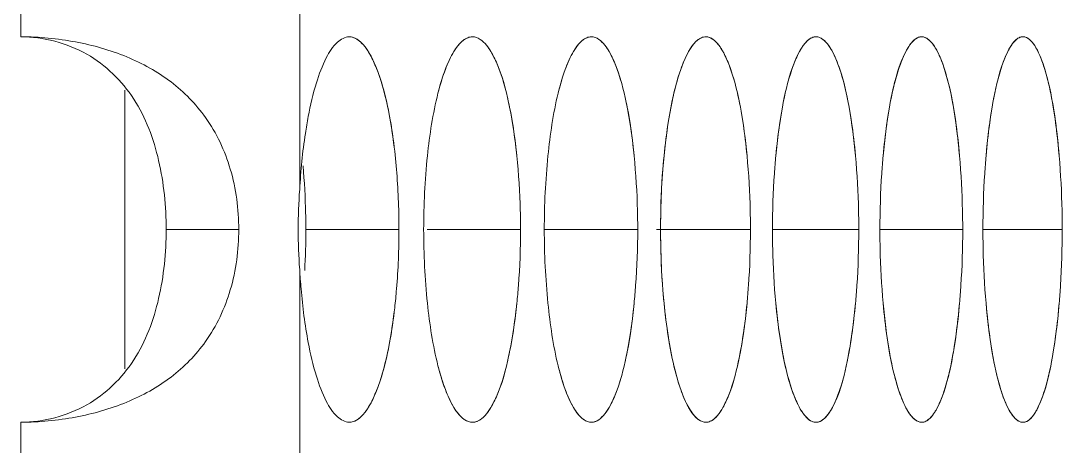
# Model space of a CAD drawing. Header units: millimetres. Extents: x 1177 to 4147, y 93 to 2194.
# Drawn here: x 2891.19 to 2907.4, y 1667.49 to 1674.11 of the extents above; entities that cross this region are included whole.
import ezdxf

# ---------------------------------------------------------------- set-up
doc = ezdxf.new("R2010")
doc.units = ezdxf.units.MM
doc.header["$LTSCALE"] = 0.1
doc.layers.get('0').update_dxf_attribs({"lineweight": 13})
doc.layers.add('标注', color=251, linetype='Continuous', lineweight=9)

msp = doc.modelspace()

# ---------------------------------------------------------------- linework, layer by layer
for p, q in [((2891.191, 1673.866), (2891.191, 1680.856)), ((2891.191, 1673.866), (2891.191, 1680.856)), ((2895.532, 1671.487), (2895.532, 1674.474)), ((2895.532, 1667.258), (2895.532, 1670.245)), ((2891.191, 1660.875), (2891.191, 1667.866)), ((2891.191, 1660.875), (2891.191, 1667.866))]:
    msp.add_line(p, q)
at = {"layer": '标注'}
for p, q in [((2892.81, 1673.033), (2892.81, 1668.699)), ((2892.81, 1673.033), (2892.81, 1668.699)), ((2893.453, 1670.866), (2894.584, 1670.866)), ((2893.453, 1670.866), (2894.584, 1670.866)), ((2895.628, 1670.866), (2897.078, 1670.866)), ((2895.628, 1670.866), (2897.078, 1670.866)), ((2897.516, 1670.866), (2898.97, 1670.866)), ((2897.516, 1670.866), (2898.97, 1670.866)), ((2899.337, 1670.866), (2900.794, 1670.866)), ((2899.337, 1670.866), (2900.794, 1670.866)), ((2901.089, 1670.866), (2902.549, 1670.866)), ((2901.089, 1670.866), (2902.549, 1670.866)), ((2902.892, 1670.866), (2904.235, 1670.866)), ((2902.892, 1670.866), (2904.235, 1670.866)), ((2904.564, 1670.866), (2905.853, 1670.866)), ((2904.564, 1670.866), (2905.853, 1670.866)), ((2906.168, 1670.866), (2907.402, 1670.866)), ((2906.168, 1670.866), (2907.402, 1670.866))]:
    msp.add_line(p, q, dxfattribs=at)
for centre, radius, start, end in [((2904.136, 1670.858), 8.627, 175.8208, 179.9495), ((2904.136, 1670.858), 8.627, 175.8208, 179.9495), ((2904.136, 1670.874), 8.627, 180.0505, 184.1792), ((2904.136, 1670.874), 8.627, 180.0505, 184.1792), ((2884.338, 1670.865), 11.29, 356.7614, 0.0035), ((2884.338, 1670.865), 11.29, 356.7614, 0.0035)]:
    msp.add_arc(centre, radius, start, end, dxfattribs=at)
for points, knots in [([(2894.067, 1672.609), (2893.918, 1672.819), (2893.546, 1673.197), (2892.84, 1673.586), (2892.04, 1673.812), (2891.477, 1673.864), (2891.191, 1673.866)], [0, 0, 0, 0, 0.237278, 0.48061, 0.736199, 1, 1, 1, 1]), ([(2893.453, 1670.866), (2893.453, 1671.226), (2893.385, 1671.932), (2893.02, 1672.929), (2892.252, 1673.685), (2891.545, 1673.862), (2891.191, 1673.866)], [0, 0, 0, 0, 0.257867, 0.504597, 0.746083, 1, 1, 1, 1]), ([(2894.067, 1672.609), (2893.918, 1672.819), (2893.546, 1673.197), (2892.84, 1673.586), (2892.04, 1673.812), (2891.477, 1673.864), (2891.191, 1673.866)], [0, 0, 0, 0, 0.237278, 0.48061, 0.736199, 1, 1, 1, 1]), ([(2893.453, 1670.866), (2893.453, 1671.226), (2893.385, 1671.932), (2893.02, 1672.929), (2892.252, 1673.685), (2891.545, 1673.862), (2891.191, 1673.866)], [0, 0, 0, 0, 0.257867, 0.504597, 0.746083, 1, 1, 1, 1]), ([(2896.304, 1673.865), (2896.237, 1673.865), (2896.078, 1673.772), (2895.918, 1673.507), (2895.77, 1673.113), (2895.699, 1672.801), (2895.666, 1672.625)], [0, 0, 0, 0, 0.138263, 0.343336, 0.632179, 1, 1, 1, 1]), ([(2896.304, 1673.865), (2896.237, 1673.865), (2896.078, 1673.772), (2895.918, 1673.507), (2895.77, 1673.113), (2895.699, 1672.801), (2895.666, 1672.625)], [0, 0, 0, 0, 0.138263, 0.343336, 0.632179, 1, 1, 1, 1]), ([(2897.011, 1672.085), (2896.983, 1672.329), (2896.916, 1672.766), (2896.78, 1673.268), (2896.64, 1673.575), (2896.523, 1673.761), (2896.389, 1673.865), (2896.304, 1673.865)], [0, 0, 0, 0, 0.369087, 0.664261, 0.77961, 0.872651, 1, 1, 1, 1]), ([(2896.542, 1673.718), (2896.525, 1673.74), (2896.463, 1673.811), (2896.37, 1673.865), (2896.304, 1673.865)], [0, 0, 0, 0, 0.303752, 1, 1, 1, 1]), ([(2897.011, 1672.085), (2896.972, 1672.425), (2896.897, 1672.895), (2896.712, 1673.436), (2896.604, 1673.64), (2896.542, 1673.718)], [0, 0, 0, 0, 0.599408, 0.827175, 1, 1, 1, 1]), ([(2898.221, 1673.866), (2898.098, 1673.866), (2897.922, 1673.649), (2897.786, 1673.338), (2897.717, 1673.112), (2897.685, 1672.987)], [0, 0, 0, 0, 0.347958, 0.635186, 1, 1, 1, 1]), ([(2898.221, 1673.866), (2898.196, 1673.866), (2898.069, 1673.836), (2897.985, 1673.721), (2897.932, 1673.634)], [0, 0, 0, 0, 0.197833, 1, 1, 1, 1]), ([(2898.912, 1672.013), (2898.886, 1672.267), (2898.822, 1672.721), (2898.692, 1673.244), (2898.553, 1673.564), (2898.439, 1673.754), (2898.306, 1673.866), (2898.221, 1673.866)], [0, 0, 0, 0, 0.371587, 0.6686, 0.783763, 0.876035, 1, 1, 1, 1]), ([(2898.509, 1673.634), (2898.488, 1673.669), (2898.42, 1673.771), (2898.306, 1673.866), (2898.221, 1673.866)], [0, 0, 0, 0, 0.322669, 1, 1, 1, 1]), ([(2900.072, 1673.866), (2899.951, 1673.866), (2899.783, 1673.646), (2899.653, 1673.338), (2899.586, 1673.112), (2899.555, 1672.987)], [0, 0, 0, 0, 0.344008, 0.632418, 1, 1, 1, 1]), ([(2900.072, 1673.866), (2900.048, 1673.866), (2899.923, 1673.836), (2899.844, 1673.72), (2899.794, 1673.634)], [0, 0, 0, 0, 0.195078, 1, 1, 1, 1]), ([(2900.738, 1672.013), (2900.713, 1672.267), (2900.652, 1672.721), (2900.526, 1673.243), (2900.392, 1673.563), (2900.283, 1673.753), (2900.155, 1673.866), (2900.072, 1673.866)], [0, 0, 0, 0, 0.373536, 0.671578, 0.786749, 0.87859, 1, 1, 1, 1]), ([(2900.349, 1673.634), (2900.329, 1673.669), (2900.265, 1673.769), (2900.155, 1673.866), (2900.072, 1673.866)], [0, 0, 0, 0, 0.32596, 1, 1, 1, 1]), ([(2901.855, 1673.866), (2901.737, 1673.866), (2901.575, 1673.643), (2901.451, 1673.338), (2901.345, 1672.962), (2901.262, 1672.514), (2901.175, 1671.807), (2901.15, 1671.249), (2901.15, 1670.866)], [0, 0, 0, 0, 0.111545, 0.206545, 0.328035, 0.473731, 0.638415, 1, 1, 1, 1]), ([(2901.855, 1673.866), (2901.832, 1673.866), (2901.71, 1673.835), (2901.635, 1673.72), (2901.587, 1673.634)], [0, 0, 0, 0, 0.192149, 1, 1, 1, 1]), ([(2902.496, 1672.013), (2902.472, 1672.266), (2902.412, 1672.72), (2902.292, 1673.242), (2902.163, 1673.563), (2902.059, 1673.751), (2901.935, 1673.866), (2901.855, 1673.866)], [0, 0, 0, 0, 0.375478, 0.674554, 0.789741, 0.881162, 1, 1, 1, 1]), ([(2902.104, 1673.664), (2902.086, 1673.695), (2902.027, 1673.783), (2901.928, 1673.866), (2901.855, 1673.866)], [0, 0, 0, 0, 0.323826, 1, 1, 1, 1]), ([(2903.569, 1673.866), (2903.49, 1673.866), (2903.371, 1673.749), (2903.271, 1673.563), (2903.145, 1673.242), (2903.027, 1672.72), (2902.968, 1672.266), (2902.944, 1672.013)], [0, 0, 0, 0, 0.116497, 0.207648, 0.322936, 0.622968, 1, 1, 1, 1]), ([(2903.569, 1673.866), (2903.546, 1673.866), (2903.482, 1673.849), (2903.39, 1673.766), (2903.338, 1673.683), (2903.311, 1673.634)], [0, 0, 0, 0, 0.187277, 0.53264, 1, 1, 1, 1]), ([(2904.184, 1672.013), (2904.161, 1672.266), (2904.104, 1672.72), (2903.989, 1673.241), (2903.865, 1673.563), (2903.766, 1673.749), (2903.647, 1673.866), (2903.569, 1673.866)], [0, 0, 0, 0, 0.377411, 0.677525, 0.792735, 0.883746, 1, 1, 1, 1]), ([(2903.782, 1673.707), (2903.766, 1673.731), (2903.714, 1673.802), (2903.63, 1673.866), (2903.569, 1673.866)], [0, 0, 0, 0, 0.31799, 1, 1, 1, 1]), ([(2904.184, 1672.013), (2904.152, 1672.364), (2904.09, 1672.848), (2903.931, 1673.411), (2903.836, 1673.624), (2903.782, 1673.707)], [0, 0, 0, 0, 0.603559, 0.830818, 1, 1, 1, 1]), ([(2905.214, 1673.866), (2905.138, 1673.866), (2905.023, 1673.747), (2904.928, 1673.563), (2904.807, 1673.241), (2904.694, 1672.72), (2904.638, 1672.266), (2904.615, 1672.013)], [0, 0, 0, 0, 0.113909, 0.204659, 0.319975, 0.621044, 1, 1, 1, 1]), ([(2905.214, 1673.866), (2905.192, 1673.866), (2905.13, 1673.849), (2905.042, 1673.765), (2904.993, 1673.683), (2904.967, 1673.634)], [0, 0, 0, 0, 0.184004, 0.528262, 1, 1, 1, 1]), ([(2905.804, 1672.013), (2905.782, 1672.266), (2905.727, 1672.719), (2905.617, 1673.241), (2905.498, 1673.563), (2905.404, 1673.747), (2905.29, 1673.866), (2905.214, 1673.866)], [0, 0, 0, 0, 0.379331, 0.680485, 0.795727, 0.886339, 1, 1, 1, 1]), ([(2905.391, 1673.747), (2905.378, 1673.765), (2905.333, 1673.82), (2905.264, 1673.866), (2905.214, 1673.866)], [0, 0, 0, 0, 0.310426, 1, 1, 1, 1]), ([(2905.804, 1672.013), (2905.772, 1672.379), (2905.71, 1672.881), (2905.546, 1673.456), (2905.448, 1673.669), (2905.391, 1673.747)], [0, 0, 0, 0, 0.613931, 0.838792, 1, 1, 1, 1]), ([(2906.79, 1673.866), (2906.716, 1673.866), (2906.607, 1673.745), (2906.517, 1673.563), (2906.4, 1673.24), (2906.292, 1672.719), (2906.238, 1672.266), (2906.217, 1672.013)], [0, 0, 0, 0, 0.111317, 0.201676, 0.317029, 0.619135, 1, 1, 1, 1]), ([(2906.79, 1673.866), (2906.77, 1673.866), (2906.709, 1673.849), (2906.625, 1673.765), (2906.578, 1673.683), (2906.554, 1673.634)], [0, 0, 0, 0, 0.180528, 0.523661, 1, 1, 1, 1]), ([(2907.355, 1672.013), (2907.334, 1672.266), (2907.281, 1672.719), (2907.176, 1673.24), (2907.062, 1673.562), (2906.973, 1673.745), (2906.864, 1673.866), (2906.79, 1673.866)], [0, 0, 0, 0, 0.381235, 0.683429, 0.79871, 0.888936, 1, 1, 1, 1]), ([(2906.932, 1673.783), (2906.921, 1673.796), (2906.883, 1673.836), (2906.829, 1673.866), (2906.79, 1673.866)], [0, 0, 0, 0, 0.300787, 1, 1, 1, 1]), ([(2907.355, 1672.013), (2907.337, 1672.22), (2907.296, 1672.601), (2907.205, 1673.113), (2907.092, 1673.501), (2906.992, 1673.712), (2906.932, 1673.783)], [0, 0, 0, 0, 0.338668, 0.625811, 0.847843, 1, 1, 1, 1]), ([(2897.932, 1673.634), (2897.907, 1673.594), (2897.799, 1673.388), (2897.73, 1673.165), (2897.685, 1672.987)], [0, 0, 0, 0, 0.205443, 1, 1, 1, 1]), ([(2898.912, 1672.013), (2898.879, 1672.341), (2898.796, 1672.892), (2898.628, 1673.437), (2898.509, 1673.634)], [0, 0, 0, 0, 0.588138, 1, 1, 1, 1]), ([(2899.794, 1673.634), (2899.77, 1673.594), (2899.665, 1673.387), (2899.599, 1673.165), (2899.555, 1672.987)], [0, 0, 0, 0, 0.204755, 1, 1, 1, 1]), ([(2900.738, 1672.013), (2900.706, 1672.34), (2900.626, 1672.891), (2900.464, 1673.436), (2900.349, 1673.634)], [0, 0, 0, 0, 0.588987, 1, 1, 1, 1]), ([(2901.587, 1673.634), (2901.507, 1673.494), (2901.379, 1673.128), (2901.196, 1672.206), (2901.15, 1671.423), (2901.15, 1670.866)], [0, 0, 0, 0, 0.171591, 0.407652, 1, 1, 1, 1]), ([(2902.496, 1672.013), (2902.464, 1672.35), (2902.401, 1672.817), (2902.247, 1673.365), (2902.156, 1673.579), (2902.104, 1673.664)], [0, 0, 0, 0, 0.594383, 0.823753, 1, 1, 1, 1]), ([(2903.311, 1673.634), (2903.202, 1673.434), (2903.051, 1672.89), (2902.975, 1672.34), (2902.944, 1672.013)], [0, 0, 0, 0, 0.409673, 1, 1, 1, 1]), ([(2904.967, 1673.634), (2904.862, 1673.433), (2904.717, 1672.889), (2904.644, 1672.34), (2904.615, 1672.013)], [0, 0, 0, 0, 0.408883, 1, 1, 1, 1]), ([(2906.554, 1673.634), (2906.453, 1673.432), (2906.315, 1672.888), (2906.245, 1672.34), (2906.217, 1672.013)], [0, 0, 0, 0, 0.408118, 1, 1, 1, 1]), ([(2897.685, 1672.987), (2897.604, 1672.668), (2897.497, 1671.961), (2897.462, 1671.249), (2897.462, 1670.866)], [0, 0, 0, 0, 0.462235, 1, 1, 1, 1]), ([(2897.685, 1672.987), (2897.604, 1672.668), (2897.497, 1671.961), (2897.462, 1671.249), (2897.462, 1670.866)], [0, 0, 0, 0, 0.462235, 1, 1, 1, 1]), ([(2899.555, 1672.987), (2899.477, 1672.667), (2899.375, 1671.96), (2899.34, 1671.249), (2899.34, 1670.866)], [0, 0, 0, 0, 0.462016, 1, 1, 1, 1]), ([(2899.555, 1672.987), (2899.477, 1672.667), (2899.375, 1671.96), (2899.34, 1671.249), (2899.34, 1670.866)], [0, 0, 0, 0, 0.462016, 1, 1, 1, 1]), ([(2894.584, 1670.866), (2894.584, 1671.182), (2894.504, 1671.8), (2894.239, 1672.367), (2894.067, 1672.609)], [0, 0, 0, 0, 0.515812, 1, 1, 1, 1]), ([(2894.584, 1670.866), (2894.584, 1671.182), (2894.504, 1671.8), (2894.239, 1672.367), (2894.067, 1672.609)], [0, 0, 0, 0, 0.515812, 1, 1, 1, 1]), ([(2895.666, 1672.625), (2895.649, 1672.538), (2895.585, 1672.161), (2895.548, 1671.78), (2895.532, 1671.487)], [0, 0, 0, 0, 0.233018, 1, 1, 1, 1]), ([(2895.666, 1672.625), (2895.649, 1672.538), (2895.585, 1672.161), (2895.548, 1671.78), (2895.532, 1671.487)], [0, 0, 0, 0, 0.233018, 1, 1, 1, 1]), ([(2897.078, 1670.866), (2897.078, 1670.97), (2897.072, 1671.377), (2897.045, 1671.784), (2897.011, 1672.085)], [0, 0, 0, 0, 0.256515, 1, 1, 1, 1]), ([(2897.078, 1670.866), (2897.078, 1670.97), (2897.072, 1671.377), (2897.045, 1671.784), (2897.011, 1672.085)], [0, 0, 0, 0, 0.256515, 1, 1, 1, 1]), ([(2898.97, 1670.866), (2898.97, 1670.964), (2898.965, 1671.347), (2898.942, 1671.73), (2898.912, 1672.013)], [0, 0, 0, 0, 0.255777, 1, 1, 1, 1]), ([(2898.97, 1670.866), (2898.97, 1670.964), (2898.965, 1671.347), (2898.942, 1671.73), (2898.912, 1672.013)], [0, 0, 0, 0, 0.255777, 1, 1, 1, 1]), ([(2900.794, 1670.866), (2900.794, 1670.964), (2900.789, 1671.347), (2900.766, 1671.73), (2900.738, 1672.013)], [0, 0, 0, 0, 0.255803, 1, 1, 1, 1]), ([(2900.794, 1670.866), (2900.794, 1670.964), (2900.789, 1671.347), (2900.766, 1671.73), (2900.738, 1672.013)], [0, 0, 0, 0, 0.255803, 1, 1, 1, 1]), ([(2902.549, 1670.866), (2902.549, 1670.964), (2902.544, 1671.347), (2902.523, 1671.73), (2902.496, 1672.013)], [0, 0, 0, 0, 0.255828, 1, 1, 1, 1]), ([(2902.549, 1670.866), (2902.549, 1670.964), (2902.544, 1671.347), (2902.523, 1671.73), (2902.496, 1672.013)], [0, 0, 0, 0, 0.255828, 1, 1, 1, 1]), ([(2902.944, 1672.013), (2902.936, 1671.921), (2902.905, 1671.539), (2902.892, 1671.156), (2902.892, 1670.866)], [0, 0, 0, 0, 0.242063, 1, 1, 1, 1]), ([(2902.944, 1672.013), (2902.936, 1671.921), (2902.905, 1671.539), (2902.892, 1671.156), (2902.892, 1670.866)], [0, 0, 0, 0, 0.242063, 1, 1, 1, 1]), ([(2904.235, 1670.866), (2904.235, 1670.964), (2904.231, 1671.347), (2904.21, 1671.729), (2904.184, 1672.013)], [0, 0, 0, 0, 0.255852, 1, 1, 1, 1]), ([(2904.235, 1670.866), (2904.235, 1670.964), (2904.231, 1671.347), (2904.21, 1671.729), (2904.184, 1672.013)], [0, 0, 0, 0, 0.255852, 1, 1, 1, 1]), ([(2904.615, 1672.013), (2904.606, 1671.921), (2904.577, 1671.539), (2904.564, 1671.156), (2904.564, 1670.866)], [0, 0, 0, 0, 0.242024, 1, 1, 1, 1]), ([(2904.615, 1672.013), (2904.606, 1671.921), (2904.577, 1671.539), (2904.564, 1671.156), (2904.564, 1670.866)], [0, 0, 0, 0, 0.242024, 1, 1, 1, 1]), ([(2905.853, 1670.866), (2905.853, 1670.964), (2905.849, 1671.347), (2905.829, 1671.729), (2905.804, 1672.013)], [0, 0, 0, 0, 0.255875, 1, 1, 1, 1]), ([(2905.853, 1670.866), (2905.853, 1670.964), (2905.849, 1671.347), (2905.829, 1671.729), (2905.804, 1672.013)], [0, 0, 0, 0, 0.255875, 1, 1, 1, 1]), ([(2906.217, 1672.013), (2906.209, 1671.921), (2906.18, 1671.539), (2906.168, 1671.156), (2906.168, 1670.866)], [0, 0, 0, 0, 0.241986, 1, 1, 1, 1]), ([(2906.217, 1672.013), (2906.209, 1671.921), (2906.18, 1671.539), (2906.168, 1671.156), (2906.168, 1670.866)], [0, 0, 0, 0, 0.241986, 1, 1, 1, 1]), ([(2907.402, 1670.866), (2907.402, 1670.964), (2907.398, 1671.347), (2907.379, 1671.729), (2907.355, 1672.013)], [0, 0, 0, 0, 0.255897, 1, 1, 1, 1]), ([(2907.402, 1670.866), (2907.402, 1670.964), (2907.398, 1671.347), (2907.379, 1671.729), (2907.355, 1672.013)], [0, 0, 0, 0, 0.255897, 1, 1, 1, 1]), ([(2895.628, 1670.866), (2895.628, 1670.95), (2895.624, 1671.281), (2895.606, 1671.612), (2895.584, 1671.858)], [0, 0, 0, 0, 0.254236, 1, 1, 1, 1]), ([(2895.628, 1670.866), (2895.628, 1670.95), (2895.624, 1671.281), (2895.606, 1671.612), (2895.584, 1671.858)], [0, 0, 0, 0, 0.254236, 1, 1, 1, 1]), ([(2891.191, 1667.866), (2891.545, 1667.87), (2892.252, 1668.047), (2893.02, 1668.803), (2893.385, 1669.8), (2893.453, 1670.506), (2893.453, 1670.866)], [0, 0, 0, 0, 0.253917, 0.495403, 0.742133, 1, 1, 1, 1]), ([(2891.191, 1667.866), (2891.545, 1667.87), (2892.252, 1668.047), (2893.02, 1668.803), (2893.385, 1669.8), (2893.453, 1670.506), (2893.453, 1670.866)], [0, 0, 0, 0, 0.253917, 0.495403, 0.742133, 1, 1, 1, 1]), ([(2894.067, 1669.123), (2894.239, 1669.365), (2894.504, 1669.932), (2894.584, 1670.55), (2894.584, 1670.866)], [0, 0, 0, 0, 0.484188, 1, 1, 1, 1]), ([(2894.067, 1669.123), (2894.239, 1669.365), (2894.504, 1669.932), (2894.584, 1670.55), (2894.584, 1670.866)], [0, 0, 0, 0, 0.484188, 1, 1, 1, 1]), ([(2897.011, 1669.647), (2897.022, 1669.745), (2897.061, 1670.15), (2897.078, 1670.557), (2897.078, 1670.866)], [0, 0, 0, 0, 0.241125, 1, 1, 1, 1]), ([(2897.011, 1669.647), (2897.022, 1669.745), (2897.061, 1670.15), (2897.078, 1670.557), (2897.078, 1670.866)], [0, 0, 0, 0, 0.241125, 1, 1, 1, 1]), ([(2897.462, 1670.866), (2897.462, 1670.483), (2897.497, 1669.771), (2897.604, 1669.064), (2897.685, 1668.745)], [0, 0, 0, 0, 0.537765, 1, 1, 1, 1]), ([(2897.462, 1670.866), (2897.462, 1670.483), (2897.497, 1669.771), (2897.604, 1669.064), (2897.685, 1668.745)], [0, 0, 0, 0, 0.537765, 1, 1, 1, 1]), ([(2898.912, 1669.719), (2898.922, 1669.811), (2898.956, 1670.192), (2898.97, 1670.576), (2898.97, 1670.866)], [0, 0, 0, 0, 0.242158, 1, 1, 1, 1]), ([(2898.912, 1669.719), (2898.922, 1669.811), (2898.956, 1670.192), (2898.97, 1670.576), (2898.97, 1670.866)], [0, 0, 0, 0, 0.242158, 1, 1, 1, 1]), ([(2899.34, 1670.866), (2899.34, 1670.483), (2899.375, 1669.772), (2899.477, 1669.065), (2899.555, 1668.745)], [0, 0, 0, 0, 0.537984, 1, 1, 1, 1]), ([(2899.34, 1670.866), (2899.34, 1670.483), (2899.375, 1669.772), (2899.477, 1669.065), (2899.555, 1668.745)], [0, 0, 0, 0, 0.537984, 1, 1, 1, 1]), ([(2900.738, 1669.719), (2900.747, 1669.811), (2900.78, 1670.193), (2900.794, 1670.576), (2900.794, 1670.866)], [0, 0, 0, 0, 0.242115, 1, 1, 1, 1]), ([(2900.738, 1669.719), (2900.747, 1669.811), (2900.78, 1670.193), (2900.794, 1670.576), (2900.794, 1670.866)], [0, 0, 0, 0, 0.242115, 1, 1, 1, 1]), ([(2901.15, 1670.866), (2901.15, 1670.304), (2901.197, 1669.516), (2901.383, 1668.589), (2901.513, 1668.224), (2901.594, 1668.085)], [0, 0, 0, 0, 0.594289, 0.829953, 1, 1, 1, 1]), ([(2901.15, 1670.866), (2901.15, 1670.483), (2901.175, 1669.925), (2901.262, 1669.218), (2901.345, 1668.77), (2901.451, 1668.394), (2901.575, 1668.089), (2901.737, 1667.866), (2901.855, 1667.866)], [0, 0, 0, 0, 0.361585, 0.526269, 0.671965, 0.793455, 0.888455, 1, 1, 1, 1]), ([(2902.496, 1669.719), (2902.504, 1669.811), (2902.536, 1670.193), (2902.549, 1670.576), (2902.549, 1670.866)], [0, 0, 0, 0, 0.242073, 1, 1, 1, 1]), ([(2902.496, 1669.719), (2902.504, 1669.811), (2902.536, 1670.193), (2902.549, 1670.576), (2902.549, 1670.866)], [0, 0, 0, 0, 0.242073, 1, 1, 1, 1]), ([(2902.892, 1670.866), (2902.892, 1670.768), (2902.896, 1670.385), (2902.917, 1670.002), (2902.944, 1669.719)], [0, 0, 0, 0, 0.255833, 1, 1, 1, 1]), ([(2902.892, 1670.866), (2902.892, 1670.768), (2902.896, 1670.385), (2902.917, 1670.002), (2902.944, 1669.719)], [0, 0, 0, 0, 0.255833, 1, 1, 1, 1]), ([(2904.184, 1669.719), (2904.193, 1669.811), (2904.223, 1670.193), (2904.235, 1670.576), (2904.235, 1670.866)], [0, 0, 0, 0, 0.242033, 1, 1, 1, 1]), ([(2904.184, 1669.719), (2904.193, 1669.811), (2904.223, 1670.193), (2904.235, 1670.576), (2904.235, 1670.866)], [0, 0, 0, 0, 0.242033, 1, 1, 1, 1]), ([(2904.564, 1670.866), (2904.564, 1670.768), (2904.569, 1670.385), (2904.589, 1670.002), (2904.615, 1669.719)], [0, 0, 0, 0, 0.255857, 1, 1, 1, 1]), ([(2904.564, 1670.866), (2904.564, 1670.768), (2904.569, 1670.385), (2904.589, 1670.002), (2904.615, 1669.719)], [0, 0, 0, 0, 0.255857, 1, 1, 1, 1]), ([(2905.804, 1669.719), (2905.812, 1669.811), (2905.841, 1670.193), (2905.853, 1670.576), (2905.853, 1670.866)], [0, 0, 0, 0, 0.241995, 1, 1, 1, 1]), ([(2905.804, 1669.719), (2905.812, 1669.811), (2905.841, 1670.193), (2905.853, 1670.576), (2905.853, 1670.866)], [0, 0, 0, 0, 0.241995, 1, 1, 1, 1]), ([(2906.168, 1670.866), (2906.168, 1670.768), (2906.172, 1670.385), (2906.192, 1670.002), (2906.217, 1669.719)], [0, 0, 0, 0, 0.25588, 1, 1, 1, 1]), ([(2906.168, 1670.866), (2906.168, 1670.768), (2906.172, 1670.385), (2906.192, 1670.002), (2906.217, 1669.719)], [0, 0, 0, 0, 0.25588, 1, 1, 1, 1]), ([(2907.355, 1669.719), (2907.363, 1669.811), (2907.39, 1670.193), (2907.402, 1670.576), (2907.402, 1670.866)], [0, 0, 0, 0, 0.241958, 1, 1, 1, 1]), ([(2907.355, 1669.719), (2907.363, 1669.811), (2907.39, 1670.193), (2907.402, 1670.576), (2907.402, 1670.866)], [0, 0, 0, 0, 0.241958, 1, 1, 1, 1]), ([(2895.532, 1670.245), (2895.538, 1670.144), (2895.565, 1669.763), (2895.613, 1669.383), (2895.666, 1669.106)], [0, 0, 0, 0, 0.264818, 1, 1, 1, 1]), ([(2895.532, 1670.245), (2895.538, 1670.144), (2895.565, 1669.763), (2895.613, 1669.383), (2895.666, 1669.106)], [0, 0, 0, 0, 0.264818, 1, 1, 1, 1]), ([(2898.221, 1667.866), (2898.306, 1667.866), (2898.439, 1667.977), (2898.553, 1668.168), (2898.692, 1668.488), (2898.822, 1669.011), (2898.886, 1669.465), (2898.912, 1669.719)], [0, 0, 0, 0, 0.123965, 0.216237, 0.3314, 0.628413, 1, 1, 1, 1]), ([(2898.509, 1668.098), (2898.628, 1668.295), (2898.796, 1668.84), (2898.879, 1669.391), (2898.912, 1669.719)], [0, 0, 0, 0, 0.411862, 1, 1, 1, 1]), ([(2900.072, 1667.866), (2900.155, 1667.866), (2900.283, 1667.979), (2900.392, 1668.168), (2900.526, 1668.489), (2900.652, 1669.011), (2900.713, 1669.465), (2900.738, 1669.719)], [0, 0, 0, 0, 0.12141, 0.213251, 0.328422, 0.626464, 1, 1, 1, 1]), ([(2900.349, 1668.098), (2900.464, 1668.296), (2900.626, 1668.841), (2900.706, 1669.392), (2900.738, 1669.719)], [0, 0, 0, 0, 0.411013, 1, 1, 1, 1]), ([(2901.855, 1667.866), (2901.935, 1667.866), (2902.059, 1667.981), (2902.163, 1668.169), (2902.292, 1668.49), (2902.412, 1669.012), (2902.472, 1669.465), (2902.496, 1669.719)], [0, 0, 0, 0, 0.118838, 0.210259, 0.325446, 0.624522, 1, 1, 1, 1]), ([(2902.121, 1668.098), (2902.233, 1668.297), (2902.388, 1668.842), (2902.465, 1669.392), (2902.496, 1669.719)], [0, 0, 0, 0, 0.410186, 1, 1, 1, 1]), ([(2902.944, 1669.719), (2902.977, 1669.373), (2903.04, 1668.896), (2903.198, 1668.339), (2903.291, 1668.125), (2903.344, 1668.041)], [0, 0, 0, 0, 0.599914, 0.828052, 1, 1, 1, 1]), ([(2902.944, 1669.719), (2902.968, 1669.466), (2903.027, 1669.012), (2903.145, 1668.49), (2903.271, 1668.169), (2903.371, 1667.983), (2903.49, 1667.866), (2903.569, 1667.866)], [0, 0, 0, 0, 0.377032, 0.677064, 0.792352, 0.883503, 1, 1, 1, 1]), ([(2903.569, 1667.866), (2903.647, 1667.866), (2903.766, 1667.983), (2903.865, 1668.169), (2903.989, 1668.491), (2904.104, 1669.012), (2904.161, 1669.466), (2904.184, 1669.719)], [0, 0, 0, 0, 0.116254, 0.207265, 0.322475, 0.622589, 1, 1, 1, 1]), ([(2903.825, 1668.098), (2903.932, 1668.298), (2904.08, 1668.843), (2904.154, 1669.392), (2904.184, 1669.719)], [0, 0, 0, 0, 0.409381, 1, 1, 1, 1]), ([(2904.615, 1669.719), (2904.647, 1669.358), (2904.71, 1668.864), (2904.873, 1668.293), (2904.97, 1668.08), (2905.026, 1668)], [0, 0, 0, 0, 0.60993, 0.835766, 1, 1, 1, 1]), ([(2904.615, 1669.719), (2904.638, 1669.466), (2904.694, 1669.012), (2904.807, 1668.491), (2904.928, 1668.169), (2905.023, 1667.985), (2905.138, 1667.866), (2905.214, 1667.866)], [0, 0, 0, 0, 0.378956, 0.680025, 0.795341, 0.886091, 1, 1, 1, 1]), ([(2905.214, 1667.866), (2905.29, 1667.866), (2905.404, 1667.985), (2905.498, 1668.169), (2905.617, 1668.491), (2905.727, 1669.012), (2905.782, 1669.466), (2905.804, 1669.719)], [0, 0, 0, 0, 0.113661, 0.204273, 0.319515, 0.620669, 1, 1, 1, 1]), ([(2905.46, 1668.098), (2905.563, 1668.299), (2905.705, 1668.844), (2905.775, 1669.392), (2905.804, 1669.719)], [0, 0, 0, 0, 0.4086, 1, 1, 1, 1]), ([(2906.217, 1669.719), (2906.249, 1669.343), (2906.312, 1668.83), (2906.48, 1668.248), (2906.579, 1668.036), (2906.638, 1667.962)], [0, 0, 0, 0, 0.621267, 0.84448, 1, 1, 1, 1]), ([(2906.217, 1669.719), (2906.238, 1669.466), (2906.292, 1669.013), (2906.4, 1668.492), (2906.517, 1668.169), (2906.607, 1667.987), (2906.716, 1667.866), (2906.79, 1667.866)], [0, 0, 0, 0, 0.380865, 0.682971, 0.798324, 0.888683, 1, 1, 1, 1]), ([(2906.79, 1667.866), (2906.864, 1667.866), (2906.973, 1667.987), (2907.062, 1668.169), (2907.176, 1668.492), (2907.281, 1669.013), (2907.334, 1669.466), (2907.355, 1669.719)], [0, 0, 0, 0, 0.111064, 0.20129, 0.316571, 0.618765, 1, 1, 1, 1]), ([(2907.025, 1668.098), (2907.125, 1668.3), (2907.26, 1668.845), (2907.327, 1669.392), (2907.355, 1669.719)], [0, 0, 0, 0, 0.407843, 1, 1, 1, 1]), ([(2896.304, 1667.867), (2896.389, 1667.867), (2896.523, 1667.971), (2896.64, 1668.156), (2896.78, 1668.464), (2896.916, 1668.966), (2896.983, 1669.403), (2897.011, 1669.647)], [0, 0, 0, 0, 0.127349, 0.22039, 0.335739, 0.630913, 1, 1, 1, 1]), ([(2896.542, 1668.014), (2896.604, 1668.092), (2896.712, 1668.296), (2896.897, 1668.837), (2896.972, 1669.307), (2897.011, 1669.647)], [0, 0, 0, 0, 0.172825, 0.400592, 1, 1, 1, 1]), ([(2891.191, 1667.866), (2891.477, 1667.868), (2892.04, 1667.92), (2892.84, 1668.146), (2893.546, 1668.535), (2893.918, 1668.913), (2894.067, 1669.123)], [0, 0, 0, 0, 0.263801, 0.51939, 0.762722, 1, 1, 1, 1]), ([(2891.191, 1667.866), (2891.477, 1667.868), (2892.04, 1667.92), (2892.84, 1668.146), (2893.546, 1668.535), (2893.918, 1668.913), (2894.067, 1669.123)], [0, 0, 0, 0, 0.263801, 0.51939, 0.762722, 1, 1, 1, 1]), ([(2895.666, 1669.106), (2895.699, 1668.931), (2895.77, 1668.619), (2895.918, 1668.225), (2896.078, 1667.96), (2896.237, 1667.867), (2896.304, 1667.867)], [0, 0, 0, 0, 0.367821, 0.656664, 0.861737, 1, 1, 1, 1]), ([(2895.666, 1669.106), (2895.699, 1668.931), (2895.77, 1668.619), (2895.918, 1668.225), (2896.078, 1667.96), (2896.237, 1667.867), (2896.304, 1667.867)], [0, 0, 0, 0, 0.367821, 0.656664, 0.861737, 1, 1, 1, 1]), ([(2897.685, 1668.745), (2897.702, 1668.679), (2897.764, 1668.457), (2897.847, 1668.237), (2897.932, 1668.098)], [0, 0, 0, 0, 0.294624, 1, 1, 1, 1]), ([(2897.685, 1668.745), (2897.717, 1668.62), (2897.786, 1668.394), (2897.922, 1668.083), (2898.098, 1667.866), (2898.221, 1667.866)], [0, 0, 0, 0, 0.364814, 0.652042, 1, 1, 1, 1]), ([(2899.555, 1668.745), (2899.572, 1668.679), (2899.632, 1668.457), (2899.711, 1668.238), (2899.794, 1668.098)], [0, 0, 0, 0, 0.295217, 1, 1, 1, 1]), ([(2899.555, 1668.745), (2899.586, 1668.62), (2899.653, 1668.394), (2899.783, 1668.086), (2899.951, 1667.866), (2900.072, 1667.866)], [0, 0, 0, 0, 0.367582, 0.655992, 1, 1, 1, 1]), ([(2897.932, 1668.098), (2897.953, 1668.063), (2898.022, 1667.961), (2898.136, 1667.866), (2898.221, 1667.866)], [0, 0, 0, 0, 0.32265, 1, 1, 1, 1]), ([(2898.221, 1667.866), (2898.246, 1667.866), (2898.373, 1667.895), (2898.456, 1668.011), (2898.509, 1668.098)], [0, 0, 0, 0, 0.19816, 1, 1, 1, 1]), ([(2899.794, 1668.098), (2899.814, 1668.063), (2899.879, 1667.963), (2899.989, 1667.866), (2900.072, 1667.866)], [0, 0, 0, 0, 0.325919, 1, 1, 1, 1]), ([(2900.072, 1667.866), (2900.096, 1667.866), (2900.221, 1667.896), (2900.299, 1668.012), (2900.349, 1668.098)], [0, 0, 0, 0, 0.195393, 1, 1, 1, 1]), ([(2901.594, 1668.085), (2901.613, 1668.052), (2901.674, 1667.958), (2901.777, 1667.866), (2901.855, 1667.866)], [0, 0, 0, 0, 0.327099, 1, 1, 1, 1]), ([(2901.855, 1667.866), (2901.878, 1667.866), (2902, 1667.897), (2902.074, 1668.012), (2902.121, 1668.098)], [0, 0, 0, 0, 0.19245, 1, 1, 1, 1]), ([(2903.344, 1668.041), (2903.361, 1668.015), (2903.415, 1667.937), (2903.503, 1667.866), (2903.569, 1667.866)], [0, 0, 0, 0, 0.321831, 1, 1, 1, 1]), ([(2903.569, 1667.866), (2903.591, 1667.866), (2903.655, 1667.882), (2903.747, 1667.966), (2903.798, 1668.048), (2903.825, 1668.098)], [0, 0, 0, 0, 0.187539, 0.532699, 1, 1, 1, 1]), ([(2905.214, 1667.866), (2905.236, 1667.866), (2905.298, 1667.883), (2905.385, 1667.966), (2905.434, 1668.049), (2905.46, 1668.098)], [0, 0, 0, 0, 0.18425, 0.528295, 1, 1, 1, 1]), ([(2906.79, 1667.866), (2906.811, 1667.866), (2906.871, 1667.883), (2906.954, 1667.967), (2907.001, 1668.049), (2907.025, 1668.098)], [0, 0, 0, 0, 0.180756, 0.523667, 1, 1, 1, 1]), ([(2896.304, 1667.867), (2896.325, 1667.867), (2896.421, 1667.882), (2896.496, 1667.955), (2896.542, 1668.014)], [0, 0, 0, 0, 0.213946, 1, 1, 1, 1]), ([(2905.026, 1668), (2905.04, 1667.98), (2905.087, 1667.919), (2905.16, 1667.866), (2905.214, 1667.866)], [0, 0, 0, 0, 0.31493, 1, 1, 1, 1]), ([(2906.638, 1667.962), (2906.649, 1667.947), (2906.689, 1667.902), (2906.748, 1667.866), (2906.79, 1667.866)], [0, 0, 0, 0, 0.306013, 1, 1, 1, 1])]:
    msp.add_open_spline(points, degree=3, knots=knots, dxfattribs=at)

doc.saveas('drawing.dxf')
